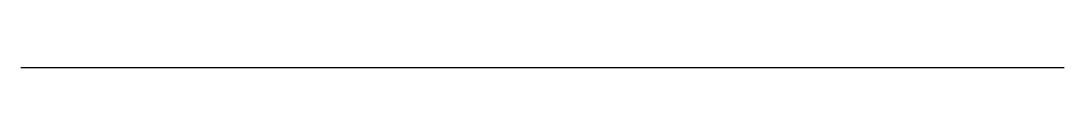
# Model space of a CAD drawing. Units: millimetres at full size, sheet at 1:100. Extents: x -15551 to 8939, y -15735 to -15735.
import ezdxf

# ---------------------------------------------------------------- set-up
doc = ezdxf.new("R2010")
doc.units = ezdxf.units.MM
doc.header["$LTSCALE"] = 100
doc.layers.add('0-0', color=7, linetype='Continuous')

msp = doc.modelspace()

# ---------------------------------------------------------------- linework, layer by layer
at = {"layer": '0-0'}
msp.add_line((-15551, -15734.7), (8938.8, -15734.7), dxfattribs=at)

doc.saveas('drawing.dxf')
